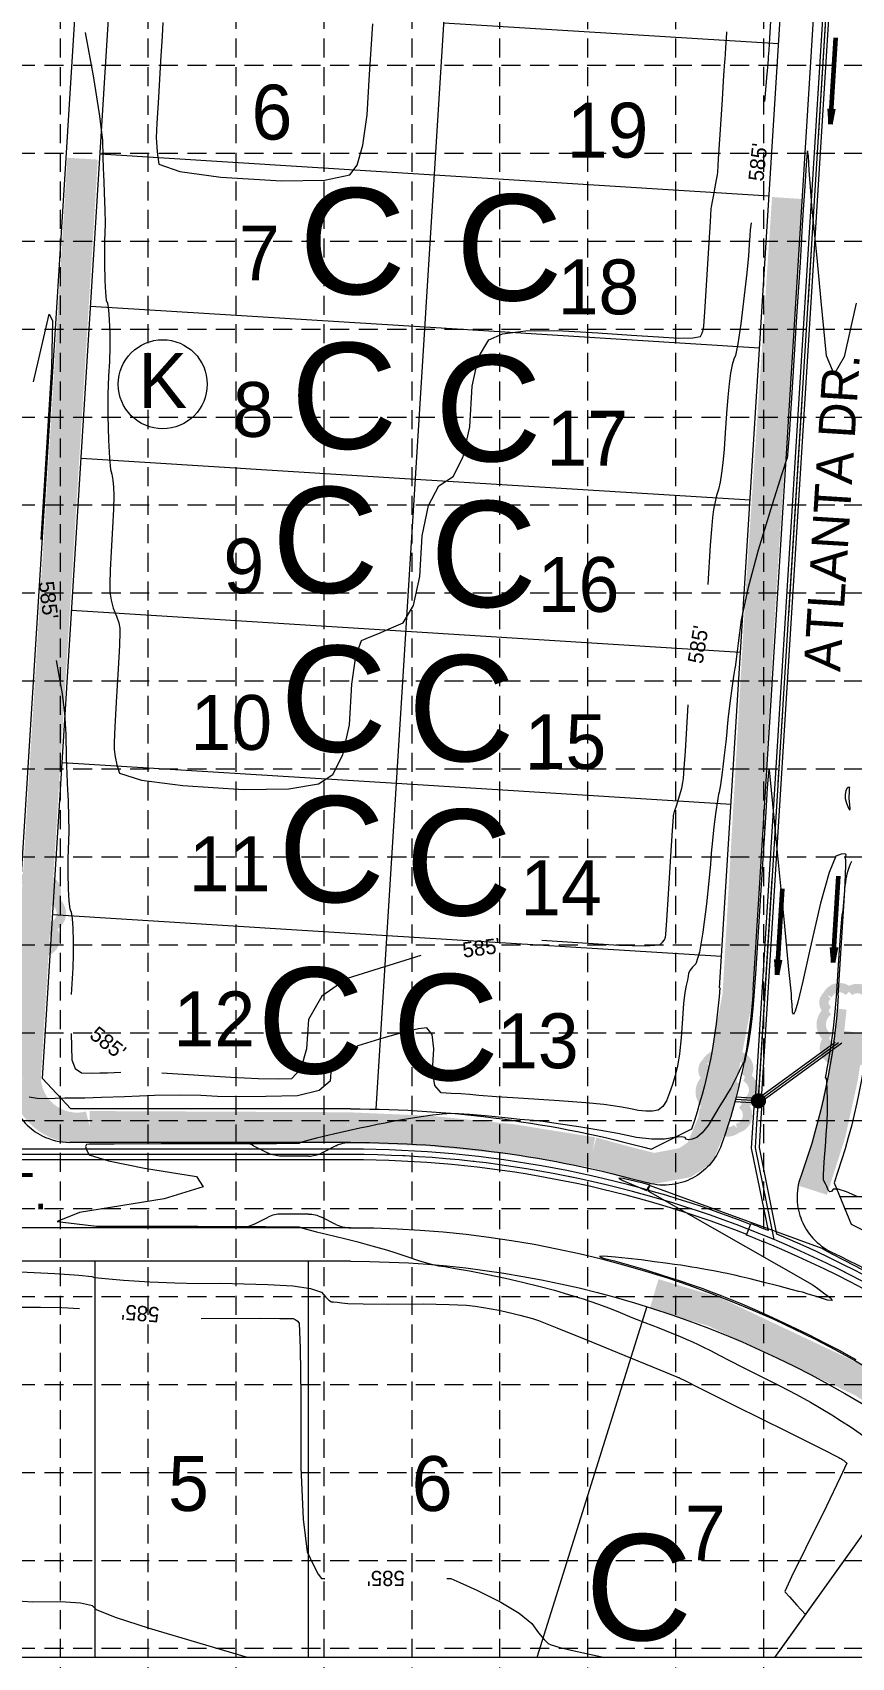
# Model space of a CAD drawing. Header units: feet. Extents: x 696 to 1853, y -3030 to -1181.
# Drawn here: x 1294 to 1563, y -2397 to -1864 of the extents above; entities that cross this region are included whole.
import ezdxf
from ezdxf.enums import TextEntityAlignment as Align

# ---------------------------------------------------------------- set-up
doc = ezdxf.new("R2010")
doc.units = ezdxf.units.FT
doc.header["$MEASUREMENT"] = 0
for name, pattern in [('DASHED', [0.75, 0.5, -0.25]), ('DGN Style 3', [109.874145, 78.481532, -31.392613]), ('DGN Style 7', [156.963064, 70.633379, -31.392613, 23.54446, -31.392613]), ('HIDDEN', [0.375, 0.25, -0.125])]:
    doc.linetypes.add(name, pattern=pattern)
for name, color, linetype, lineweight in [('0404al_MAP - Level 1', 7, 'Continuous', 0), ('0404al_MAP - Level 11', 7, 'Continuous', 0), ('0404al_MAP - Level 14', 7, 'Continuous', 0), ('0404al_MAP - Level 21', 7, 'Continuous', 0), ('0404al_MAP - Level 22', 7, 'Continuous', 0), ('0404al_MAP - Level 3', 7, 'Continuous', 0), ('0404al_MAP - Level 36', 7, 'Continuous', 0), ('EROSION CONTROL BLANKET', 84, 'Continuous', 0), ('INLETS', 7, 'Continuous', 0), ('Level 1', 7, 'Continuous', 0), ('Level 7', 7, 'Continuous', 0), ('PC', 7, 'Continuous', 0), ('STORM PIPE', 7, 'Continuous', 0)]:
    doc.layers.add(name, color=color, linetype=linetype, lineweight=lineweight)
for name, color, linetype in [('GRID', 254, 'DASHED'), ('LEGEND', 7, 'Continuous'), ('SILT FENCE', 200, 'Continuous')]:
    doc.layers.add(name, color=color, linetype=linetype)
doc.styles.get("Standard").update_dxf_attribs({"font": 'ARIAL.TTF'})
doc.styles.add('Style-WORKING', font='WORKING.shx')

# ---------------------------------------------------------------- blocks, each defined once
blk = doc.blocks.new('Cascade Homes logo')
at = {"color": 240}
blk.add_text('C', height=24.85, rotation=359.904, dxfattribs=at).set_placement((2410522.06, 7107185.67))
blk = doc.blocks.new('inlet protection')
at = {"layer": 'LEGEND', "color": 170, "ltscale": 100, "const_width": 9.48}
blk.add_lwpolyline([(38, 58.5, 0.520567), (38, 58.5, 0.765195), (16.6, 47.7, 0.417879), (16.5, 28.3, 0.6649), (41, 24.6, 0.744833), (68.6, 22.2, 0.975642), (85.8, 40, 0.520567), (81.5, 61.5, 0.520567), (65.8, 60, 0.540264), (38, 58.5)], format="xyb", close=True, dxfattribs=at)

msp = doc.modelspace()

# ---------------------------------------------------------------- hatches: boundary and pattern name
at = {"layer": 'INLETS', "linetype": 'DGN Style 7', "lineweight": 0}
h = msp.add_hatch(color=5, dxfattribs=at)
edge = h.paths.add_edge_path()
edge.add_arc((1532.5, -2214.37), 2.5, 0, 360)
at = {"layer": 'STORM PIPE', "linetype": 'Continuous', "lineweight": 0}
h = msp.add_hatch(color=5, dxfattribs=at)
edge = h.paths.add_edge_path()
edge.add_arc((1532.5, -2214.37), 2.5, 0, 360)

# ---------------------------------------------------------------- linework, layer by layer
at = {"layer": '0404al_MAP - Level 1', "color": 7, "linetype": 'Continuous', "lineweight": 0}
for p, q in [((1587.45, -2327.43), (1537.82, -2396.98)), ((1617.66, -2396.98), (854.82, -2396.98))]:
    msp.add_line(p, q, dxfattribs=at)
at = {"layer": '0404al_MAP - Level 14', "color": 7, "linetype": 'Continuous', "lineweight": 0}
for p, q in [((1286.5, -2206.73), (1318.76, -1689.26)), ((1530.76, -2178.02), (1560.43, -1702.12)), ((1558.7, -2179.76), (1560.96, -2143.51)), ((1398.67, -2227.98), (1306.46, -2227.98)), ((1366.8, -2229.09), (1371.58, -2231.47)), ((1384.82, -2232.48), (1375.82, -2232.48)), ((1393.85, -2229.09), (1389.07, -2231.47)), ((1366.8, -2254.87), (1371.58, -2252.48)), ((1384.82, -2251.48), (1375.82, -2251.48)), ((1393.85, -2254.87), (1389.07, -2252.48)), ((1398.67, -2255.98), (1033.82, -2255.98))]:
    msp.add_line(p, q, dxfattribs=at)
for centre, radius, start, end in [((1580.93, -2144.75), 20, 153.3437, 176.4324), ((1306.46, -2207.98), 20, 243.1597, 270), ((1362.1, -2238.48), 10.5, 63.435, 90), ((1384.82, -2222.98), 9.5, 270, 296.565), ((1565.19, -2245.96), 20, 160.1341, 182.2745), ((1375.82, -2260.98), 9.5, 90, 116.565), ((1398.55, -2245.48), 10.5, 243.435, 270), ((1565.19, -2245.96), 20, 222.3538, 244.3008)]:
    msp.add_arc(centre, radius, start, end, dxfattribs=at)
at = {"layer": '0404al_MAP - Level 14', "color": 7, "linetype": 'Continuous', "lineweight": 0, "extrusion": (0, 0, -1)}
for centre, radius, start, end in [((-1345.12, -2166.44), 186, 183.5676, 199.5574), ((-1345.12, -2166.44), 214, 183.5676, 199.8659), ((-1398.55, -2238.48), 10.5, 63.435, 90), ((-1398.67, -2591.98), 364, 90, 105.5385), ((-1375.82, -2222.98), 9.5, 270, 296.565), ((-1501.54, -2222.01), 20, 199.5574, 222.0466), ((-1501.54, -2222.01), 20, 262.2527, 285.5385), ((-1362.1, -2245.48), 10.5, 243.435, 270), ((-1384.82, -2260.98), 9.5, 90, 116.565), ((-1398.67, -2591.98), 336, 90, 131.1556), ((-1398.67, -2591.98), 364, 115.6992, 131.1556)]:
    msp.add_arc(centre, radius, start, end, dxfattribs=at)
at = {"layer": '0404al_MAP - Level 14', "color": 7, "linetype": 'DGN Style 3', "lineweight": 0}
for centre, start, end in [((1306.46, -2207.98), 203.2727, 243.1597), ((1565.19, -2245.96), 182.2745, 222.3538)]:
    msp.add_arc(centre, 20, start, end, dxfattribs=at)
at = {"layer": '0404al_MAP - Level 14', "color": 7, "linetype": 'DGN Style 3', "lineweight": 0, "extrusion": (0, 0, -1)}
msp.add_arc((-1501.54, -2222.01), 20, 222.0466, 262.2527, dxfattribs=at)
at = {"layer": '0404al_MAP - Level 21', "color": 7, "linetype": 'Continuous', "lineweight": 0}
for p, q in [((1586, -2329.46), (1539.28, -2394.94)), ((1535.32, -2396.98), (857.32, -2396.98))]:
    msp.add_line(p, q, dxfattribs=at)
at = {"layer": '0404al_MAP - Level 22', "color": 7, "linetype": 'Continuous', "lineweight": 13}
msp.add_circle((1336.98, -1979.27), 14.61, dxfattribs=at)
at = {"layer": '0404al_MAP - Level 3', "color": 7, "linetype": 'Continuous', "lineweight": 0}
for p, q in [((1407.09, -2217.07), (1440.97, -1673.71)), ((1297.5, -2207), (1329.74, -1689.95)), ((1519.78, -2177.33), (1549.45, -1701.44)), ((1539.09, -1867.61), (1429.3, -1860.76)), ((1426.19, -1910.67), (1316.41, -1903.82)), ((1535.98, -1917.51), (1426.19, -1910.67)), ((1423.08, -1960.57), (1313.29, -1953.73)), ((1532.87, -1967.41), (1423.08, -1960.57)), ((1419.97, -2010.47), (1310.18, -2003.63)), ((1529.76, -2017.32), (1419.97, -2010.47)), ((1416.86, -2060.38), (1307.07, -2053.53)), ((1526.65, -2067.22), (1416.86, -2060.38)), ((1413.75, -2110.28), (1303.96, -2103.43)), ((1523.53, -2117.12), (1413.75, -2110.28)), ((1410.64, -2160.18), (1300.85, -2153.34)), ((1520.42, -2167.03), (1410.64, -2160.18)), ((1306.88, -2216.98), (1297.5, -2207)), ((1398.67, -2216.98), (1306.88, -2216.98)), ((1510.52, -2223.6), (1497.45, -2230.22)), ((1557.33, -2241.22), (1562.9, -2254.85)), ((1559.16, -2245.69), (1671.69, -2245.7)), ((1398.67, -2266.98), (1034.82, -2266.98)), ((1314.82, -2396.98), (1314.82, -2266.98)), ((1384.82, -2396.98), (1384.82, -2266.98)), ((1495.92, -2281.87), (1459.82, -2396.98))]:
    msp.add_line(p, q, dxfattribs=at)
at = {"layer": '0404al_MAP - Level 3', "color": 7, "linetype": 'Continuous', "lineweight": 0, "extrusion": (0, 0, -1)}
for centre, radius, start, end in [((-1345.12, -2166.44), 175, 183.5676, 199.0634), ((-1345.12, -2166.44), 225, 183.5676, 199.4098), ((-1398.67, -2591.98), 375, 90, 105.2721), ((-1398.67, -2591.98), 375, 115.9729, 130.2383), ((-1398.67, -2591.98), 325, 90, 125.5112)]:
    msp.add_arc(centre, radius, start, end, dxfattribs=at)
at = {"layer": '0404al_MAP - Level 36', "color": 3, "linetype": 'Continuous', "lineweight": 0, "extrusion": (0, 0, -1)}
msp.add_solid([(-1557.27, -2195.04), (-1560.25, -2195.36), (-1558.46, -2184.1), (-1561.44, -2184.43)], dxfattribs=at)
at = {"layer": '0404al_MAP - Level 36', "color": 3, "linetype": 'Continuous', "lineweight": 0}
msp.add_solid([(1520.66, -2218.46), (1523.56, -2219.22), (1523.47, -2207.82), (1526.37, -2208.58)], dxfattribs=at)
at = {"layer": 'EROSION CONTROL BLANKET', "linetype": 'Continuous', "lineweight": 13, "const_width": 10}
msp.add_lwpolyline([(1541.97, -1918.17), (1533.39, -2046.22), (1525.7, -2179.98), (1517.78, -2220.76), (1513.29, -2231.37), (1508.39, -2234.64), (1498.18, -2236.54), (1489.47, -2234.37), (1477.99, -2231.24, 0.044051), (1397.63, -2223.1), (1313.01, -2222.7, -0.478121), (1291.98, -2206.89), (1310.69, -1905.25)], format="xyb", dxfattribs=at)
msp.add_lwpolyline([(1562.44, -2191.62), (1560.25, -2206.47), (1556.17, -2225.03), (1550.22, -2243.65)], dxfattribs=at)
at = {"layer": 'GRID', "color": 252, "linetype": 'HIDDEN', "lineweight": 0, "ltscale": 25}
for p, q in [((1303.4, -2884.56), (1303.4, -1210.96)), ((1332.25, -2884.57), (1332.25, -1210.96)), ((1361.1, -2884.57), (1361.1, -1210.96)), ((1389.96, -2884.57), (1389.96, -1210.96)), ((1418.81, -2884.58), (1418.81, -1210.96)), ((1447.66, -2884.58), (1447.66, -1210.96)), ((1476.52, -2884.59), (1476.52, -1210.96)), ((1505.37, -2884.59), (1505.37, -1210.96)), ((1534.36, -2884.53), (1534.23, -1210.96)), ((726.32, -1874.6), (1822.76, -1874.6)), ((726.32, -1903.45), (1822.76, -1903.45)), ((726.32, -1932.31), (1822.76, -1932.31)), ((726.32, -1961.16), (1822.76, -1961.16)), ((726.32, -1990.01), (1822.76, -1990.01)), ((726.32, -2018.87), (1822.76, -2018.87)), ((726.32, -2047.72), (1822.76, -2047.72)), ((726.32, -2076.57), (1822.76, -2076.57)), ((726.32, -2105.43), (1822.76, -2105.43)), ((726.32, -2134.28), (1822.76, -2134.28)), ((726.32, -2163.14), (1822.76, -2163.14)), ((726.32, -2191.99), (1822.76, -2191.99)), ((726.32, -2220.84), (1822.76, -2220.84)), ((726.32, -2249.7), (1822.76, -2249.7)), ((726.32, -2278.55), (1822.76, -2278.55)), ((726.32, -2307.4), (1822.76, -2307.4)), ((726.32, -2336.26), (1822.76, -2336.26)), ((726.32, -2365.11), (1822.76, -2365.11)), ((726.32, -2393.97), (1822.76, -2393.97))]:
    msp.add_line(p, q, dxfattribs=at)
at = {"layer": 'INLETS', "color": 5, "linetype": 'DGN Style 7', "lineweight": 0}
for p, q in [((1532.66, -2211.82), (1558.84, -1791.95)), ((1532.5, -2214.37), (1558.76, -2195.2)), ((1532.03, -2221.91), (1532.66, -2211.82)), ((1532.5, -2214.37), (1524.96, -2213.9)), ((1531.54, -2229.75), (1532.03, -2221.91)), ((1532.8, -2229.66), (1533.28, -2221.99)), ((1398.67, -2231.98), (1277.32, -2231.98)), ((1537.64, -2259.88), (1531.54, -2229.75))]:
    msp.add_line(p, q, dxfattribs=at)
for start, end in [(67.294, 90), (43.2583, 67.294)]:
    msp.add_arc((1398.67, -2591.98), 360, start, end, dxfattribs=at)
at = {"layer": 'INLETS', "color": 5, "linetype": 'DGN Style 7', "lineweight": 0, "extrusion": (0, 0, -1)}
msp.add_solid([(-1557.27, -2195.04), (-1560.25, -2195.36), (-1558.46, -2184.1), (-1561.44, -2184.43)], dxfattribs=at)
at = {"layer": 'INLETS', "color": 5, "linetype": 'DGN Style 7', "lineweight": 0}
msp.add_solid([(1520.66, -2218.46), (1523.56, -2219.22), (1523.47, -2207.82), (1526.37, -2208.58)], dxfattribs=at)
at = {"layer": 'Level 7', "color": 7, "linetype": 'Continuous', "lineweight": 60}
for p, q in [((1556.2, -1893.91), (1557.96, -1865.62)), ((1555.83, -1888.86), (1556.2, -1893.91)), ((1556.2, -1893.91), (1557.17, -1888.94)), ((1557, -2168.94), (1558.76, -2140.65)), ((1538.65, -2173.04), (1540.42, -2144.75)), ((1556.63, -2163.9), (1557, -2168.94)), ((1557, -2168.94), (1557.97, -2163.98)), ((1538.29, -2168), (1538.65, -2173.04)), ((1538.65, -2173.04), (1539.63, -2168.08))]:
    msp.add_line(p, q, dxfattribs=at)
at = {"layer": 'PC', "color": 35, "linetype": 'Continuous', "lineweight": 0, "flags": 128}
for points in [[(1337.02, -1860.56), (1336.8, -1865.02), (1336.31, -1873.22), (1335.57, -1885.17), (1335.08, -1893.57), (1334.86, -1898.42), (1334.9, -1899.71), (1335.05, -1901.57), (1335.31, -1904.02), (1335.68, -1907.04), (1342.59, -1909.46), (1356.02, -1911.3), (1375.98, -1912.55), (1390.09, -1912.31), (1398.36, -1910.6), (1400.79, -1907.41), (1402.68, -1900.85), (1404.05, -1890.92), (1404.88, -1877.61), (1405.5, -1867.63), (1405.91, -1860.98)], [(1536.42, -1860.09), (1536.1, -1865.71), (1535.88, -1869.62), (1535.75, -1871.84), (1535.72, -1872.35), (1535.57, -1874.2), (1535.3, -1877.41), (1534.52, -1886.51)], [(1311.55, -1863.83), (1314.29, -1878.77), (1316.18, -1890.56), (1317.2, -1899.21), (1317.36, -1904.7), (1317.48, -1908.45), (1317.55, -1910.45), (1317.58, -1910.7), (1317.67, -1912.72), (1317.8, -1916.5), (1317.99, -1922.05), (1318.07, -1926.46), (1318.04, -1929.75), (1317.9, -1931.91), (1317.85, -1935.2), (1317.87, -1939.62), (1317.97, -1945.18), (1318.17, -1949.2), (1318.47, -1951.7), (1318.87, -1952.67), (1319.19, -1954.79), (1319.44, -1958.07), (1319.6, -1962.49), (1319.61, -1967.06), (1319.47, -1971.77), (1319.16, -1976.62), (1319.02, -1982.54), (1319.03, -1989.56), (1319.2, -1997.65), (1319.47, -2003.55), (1319.83, -2007.26), (1320.3, -2008.78), (1320.64, -2010.71), (1320.85, -2013.03), (1320.94, -2015.77), (1320.83, -2020.19), (1320.54, -2026.32), (1320.05, -2034.13), (1319.74, -2040.26), (1319.61, -2044.69), (1319.66, -2047.42), (1320.04, -2050.11), (1320.76, -2052.77), (1321.83, -2055.38), (1322.55, -2057.54), (1322.93, -2059.24), (1322.97, -2060.48), (1322.78, -2064.95), (1322.34, -2072.65), (1321.66, -2083.58), (1321.22, -2091.63), (1321.02, -2096.79), (1321.06, -2099.06), (1321.37, -2101.51), (1321.94, -2104.12), (1322.78, -2106.89), (1329.99, -2109.16), (1343.57, -2110.91), (1363.53, -2112.16), (1378.39, -2111.97), (1388.14, -2110.35), (1392.78, -2107.3), (1396.15, -2100.83), (1398.25, -2090.94), (1399.08, -2077.64), (1400.4, -2068.44), (1402.2, -2063.36), (1404.49, -2062.39), (1407.54, -2061.09), (1411.35, -2059.48), (1415.92, -2057.53), (1419.25, -2051.8), (1421.33, -2042.29), (1422.16, -2028.98), (1424.26, -2019.09), (1427.63, -2012.62), (1432.27, -2009.57), (1435.64, -2003.1), (1437.75, -1993.21), (1438.57, -1979.9), (1440.65, -1970.39), (1443.98, -1964.66), (1448.55, -1962.71), (1456.04, -1961.7), (1466.43, -1961.6), (1479.74, -1962.43), (1490.83, -1963.12), (1499.7, -1963.68), (1506.36, -1964.09), (1510.94, -1964.07), (1513.45, -1963.63), (1513.9, -1962.74), (1514.23, -1961.88), (1514.44, -1961.02), (1514.55, -1960.17), (1514.87, -1955.47), (1515.43, -1946.9), (1516.2, -1934.46), (1516.74, -1926.02), (1517.03, -1921.58), (1517.09, -1921.13), (1517.33, -1919.81), (1517.75, -1917.62), (1518.35, -1914.57), (1518.78, -1912.22), (1519.05, -1910.6), (1519.15, -1909.68), (1519.45, -1905.25), (1519.97, -1897.3), (1520.68, -1885.82), (1521.18, -1877.87), (1521.47, -1873.44), (1521.55, -1872.52), (1521.66, -1870.96), (1521.81, -1868.75), (1521.99, -1865.89), (1522.12, -1863.67)], [(1564.59, -1952.68), (1560.62, -1970.25), (1557.38, -1975.99), (1554.88, -1969.89), (1553.12, -1951.96), (1551.73, -1937.77), (1550.71, -1927.31), (1550.06, -1920.59), (1549.54, -1914.52), (1549.15, -1909.1), (1548.89, -1904.33), (1548.62, -1902.73), (1548.34, -1904.3), (1548.04, -1909.03), (1547.7, -1914.41), (1547.33, -1920.42), (1546.91, -1927.08), (1546.15, -1939.28), (1545.04, -1957.04), (1543.59, -1980.34), (1542.56, -1995.88), (1541.96, -2003.64), (1541.8, -2003.63), (1540.15, -2008.64), (1537.02, -2018.68), (1532.41, -2033.74), (1529.02, -2046.35), (1526.85, -2056.51), (1525.9, -2064.22), (1525.24, -2069.43), (1524.85, -2072.15), (1524.73, -2072.37), (1524.41, -2074.4), (1523.87, -2078.25), (1523.11, -2083.91), (1522.57, -2088.32), (1522.24, -2091.49), (1522.12, -2093.41), (1521.8, -2096.58), (1521.29, -2100.99), (1520.59, -2106.65), (1520.04, -2110.67), (1519.65, -2113.05), (1519.42, -2113.78), (1519.05, -2115.92), (1518.54, -2119.47), (1517.89, -2124.43), (1517.38, -2128.95), (1517.01, -2133.05), (1516.79, -2136.72), (1516.25, -2142.27), (1515.41, -2149.7), (1514.27, -2159.01), (1513.13, -2165.59), (1511.98, -2169.43), (1510.83, -2170.55), (1510.02, -2171.59), (1509.55, -2172.55), (1509.42, -2173.42), (1509.18, -2174.76), (1508.84, -2176.56), (1508.39, -2178.83), (1507.96, -2182.43), (1507.55, -2187.38), (1507.15, -2193.68), (1506.62, -2198.89), (1505.95, -2203.02), (1505.15, -2206.07), (1504.28, -2208.98), (1503.36, -2211.75), (1502.38, -2214.38), (1501.12, -2216.25), (1499.56, -2217.36), (1497.71, -2217.72), (1495.58, -2217.77), (1493.16, -2217.52), (1490.47, -2216.97), (1487.67, -2216.45), (1484.76, -2215.97), (1481.75, -2215.52), (1475.85, -2214.99), (1467.05, -2214.35), (1455.36, -2213.62), (1446.59, -2213.04), (1440.75, -2212.6), (1437.83, -2212.32), (1434.8, -2212.08), (1431.65, -2211.89), (1428.38, -2211.76), (1426.34, -2209.28), (1425.55, -2204.46), (1426, -2197.31), (1425.37, -2192.64), (1423.67, -2190.45), (1420.91, -2190.75), (1416.22, -2191.84), (1409.61, -2193.71), (1401.08, -2196.36), (1395.3, -2199.62), (1392.28, -2203.47), (1392, -2207.92), (1388.33, -2210.99), (1381.26, -2212.67), (1370.81, -2212.96), (1362.03, -2213.05), (1354.95, -2212.92), (1349.55, -2212.58), (1342.67, -2212.49), (1334.32, -2212.65), (1324.5, -2213.05), (1316.85, -2213.31), (1311.38, -2213.43), (1308.08, -2213.42), (1304.85, -2213.45), (1301.68, -2213.54), (1298.59, -2213.69), (1295.74, -2213.55), (1293.13, -2213.14)], [(1530.12, -1926.27), (1529.82, -1928.59), (1529.64, -1930.6), (1529.44, -1933.44), (1529.21, -1937.13), (1528.67, -1942.68), (1527.84, -1950.11), (1526.7, -1959.4), (1525.74, -1965.98), (1524.98, -1969.85), (1524.4, -1971.01), (1523.86, -1972.94), (1523.35, -1975.64), (1522.89, -1979.12), (1522.45, -1983.54), (1522.03, -1988.9), (1521.64, -1995.21), (1521.23, -2000.57), (1520.81, -2005), (1520.38, -2008.48), (1519.89, -2011.43), (1519.35, -2013.84), (1518.76, -2015.72), (1518.25, -2017.87), (1517.81, -2020.3), (1517.46, -2023), (1517.09, -2026.94), (1516.71, -2032.1), (1515.91, -2044.91)], [(1294.56, -1978.41), (1299.72, -1956.24), (1300.85, -1958.3), (1300.53, -1973.5), (1297, -2030.22)], [(1302.02, -2069.9), (1304.03, -2080.84), (1304.74, -2087.07), (1305.18, -2094.07), (1305.33, -2101.83), (1305.47, -2107.11), (1305.58, -2109.91), (1305.67, -2110.22), (1305.79, -2112.22), (1305.93, -2115.92), (1306.09, -2121.3), (1306.15, -2125.72), (1306.1, -2129.18), (1305.95, -2131.66), (1305.87, -2135.12), (1305.88, -2139.54), (1305.96, -2144.93), (1306.16, -2148.87), (1306.47, -2151.37), (1306.89, -2152.42), (1307.22, -2154.55), (1307.45, -2157.75), (1307.6, -2162.03), (1307.61, -2166.35), (1307.47, -2170.69), (1306.93, -2179.45)], [(1461.4, -2161.68), (1486.64, -2163.25), (1495.34, -2163.49), (1500.14, -2163.18), (1501.02, -2162.33), (1501.64, -2161.48), (1502, -2160.63), (1502.1, -2159.78), (1502.43, -2155.08), (1502.98, -2146.51), (1503.76, -2134.08), (1504.29, -2125.64), (1504.59, -2121.19), (1504.65, -2120.74), (1505.01, -2119.43), (1505.67, -2117.27), (1506.62, -2114.24), (1507.31, -2111.79), (1507.74, -2109.91), (1507.9, -2108.61), (1508.17, -2105.19), (1508.54, -2099.66), (1509.49, -2084.39)], [(1565.18, -2245.85), (1561.4, -2244.18), (1558.7, -2243.34), (1557.07, -2243.32), (1556.53, -2244.12), (1555.98, -2244.25), (1555.44, -2243.71), (1554.91, -2242.5), (1554.47, -2241.53), (1554.13, -2240.8), (1553.89, -2240.3), (1553.82, -2238.82), (1553.92, -2236.36), (1554.2, -2232.91), (1554.48, -2229.28), (1554.75, -2225.47), (1555.01, -2221.48), (1555.15, -2217.66), (1555.17, -2214), (1555.07, -2210.51), (1554.97, -2208.17), (1554.88, -2207), (1554.8, -2206.98), (1554.71, -2206.96), (1554.63, -2206.94), (1554.55, -2206.93), (1554.74, -2205.7), (1555.18, -2203.24), (1555.88, -2199.56), (1556.53, -2195.31), (1557.12, -2190.49), (1557.66, -2185.11), (1558.19, -2178.77), (1558.72, -2171.48), (1559.23, -2163.23), (1559.67, -2157.21), (1560.02, -2153.42), (1560.3, -2151.86), (1560.57, -2149.14), (1560.83, -2145.25), (1561.09, -2140.19), (1561.22, -2136.81), (1561.22, -2135.1), (1561.1, -2135.06), (1561.08, -2134.79), (1561.14, -2134.29), (1561.3, -2133.55), (1560.82, -2133.27), (1559.7, -2133.45), (1557.95, -2134.09), (1555.67, -2139.43), (1552.86, -2149.48), (1549.53, -2164.23), (1547.04, -2175.05), (1545.4, -2181.95), (1544.61, -2184.92), (1544.04, -2186.03), (1543.67, -2185.29), (1543.52, -2182.7), (1543.41, -2180.82), (1543.34, -2179.67), (1543.31, -2179.23), (1542.53, -2171.3), (1541.02, -2155.86), (1538.77, -2132.93), (1537.2, -2116.94), (1536.32, -2107.9), (1536.11, -2105.8), (1535.89, -2105.74), (1535.65, -2107.73), (1535.4, -2111.76), (1534.8, -2121.37), (1533.85, -2136.55), (1532.56, -2157.3), (1531.53, -2172.7), (1530.79, -2182.75), (1530.31, -2187.45), (1529.79, -2191.66), (1529.23, -2195.37), (1528.61, -2198.59), (1528.18, -2200.72), (1527.91, -2201.78), (1527.83, -2201.76), (1527.75, -2201.74), (1527.67, -2201.73), (1527.59, -2201.72), (1527.23, -2202.36), (1526.61, -2203.64), (1525.7, -2205.58), (1524.97, -2207.12), (1524.42, -2208.28), (1524.04, -2209.05), (1523.4, -2210.19), (1522.49, -2211.72), (1521.32, -2213.62), (1519.85, -2216.03), (1518.08, -2218.96), (1516, -2222.39), (1514.08, -2224.87), (1512.32, -2226.38), (1510.72, -2226.93), (1509.54, -2227.11), (1508.77, -2226.91), (1508.41, -2226.34), (1507.11, -2226.16), (1504.87, -2226.37), (1501.69, -2226.98), (1497.55, -2226.98), (1492.44, -2226.35), (1486.38, -2225.11), (1480.08, -2223.95), (1473.54, -2222.87), (1466.77, -2221.87), (1461.8, -2221.17), (1458.64, -2220.78), (1457.28, -2220.7), (1454.19, -2220.42), (1449.37, -2219.96), (1442.81, -2219.31), (1437.7, -2218.85), (1434.05, -2218.57), (1431.85, -2218.48), (1428.73, -2218.67), (1424.69, -2219.14), (1419.73, -2219.89), (1415.63, -2220.55), (1412.38, -2221.13), (1409.99, -2221.63), (1407.41, -2222.16), (1404.63, -2222.73), (1401.65, -2223.33), (1397.8, -2224.18), (1393.06, -2225.28), (1387.45, -2226.63), (1383.71, -2227.58), (1381.84, -2228.14), (1381.84, -2228.31), (1374.29, -2228.42), (1359.18, -2228.48), (1336.51, -2228.48), (1321.08, -2228.52), (1312.9, -2228.59), (1311.96, -2228.69), (1311.65, -2229.3), (1311.96, -2230.41), (1312.9, -2232.03), (1319.23, -2234.04), (1330.96, -2236.43), (1348.08, -2239.2), (1350.25, -2242.55), (1337.46, -2246.47), (1309.72, -2250.97), (1302.32, -2253.97), (1315.26, -2255.47), (1348.55, -2255.47), (1370.75, -2255.53), (1381.84, -2255.64), (1381.84, -2255.81), (1383.71, -2256.37), (1387.45, -2257.33), (1393.06, -2258.67), (1397.57, -2259.78), (1400.98, -2260.65), (1403.28, -2261.28), (1405.63, -2261.92), (1408.02, -2262.59), (1410.46, -2263.28), (1413.49, -2264.21), (1417.1, -2265.38), (1421.31, -2266.79), (1424.79, -2267.82), (1427.55, -2268.48), (1429.58, -2268.75), (1432.94, -2269.31), (1437.64, -2270.17), (1443.67, -2271.31), (1449.47, -2272.52), (1455.05, -2273.79), (1460.41, -2275.13), (1465.57, -2276.51), (1470.53, -2277.95), (1475.3, -2279.45), (1479.65, -2280.92), (1483.58, -2282.39), (1487.1, -2283.84), (1490.98, -2285.4), (1495.21, -2287.07), (1499.79, -2288.84), (1503.58, -2290.35), (1506.58, -2291.58), (1508.79, -2292.55), (1510.84, -2293.46), (1512.73, -2294.33), (1514.47, -2295.15), (1516.76, -2296.29), (1519.61, -2297.76), (1523.02, -2299.54), (1527.46, -2301.82)], [(1421.71, -2166.7), (1397.5, -2174.24), (1389.23, -2179.97), (1384.79, -2187.67), (1384.19, -2197.33), (1382.35, -2203.81), (1379.28, -2207.12), (1374.98, -2207.24), (1368.33, -2207.08), (1359.35, -2206.65), (1336.71, -2205.24)], [(1306.98, -2192.21), (1307.14, -2200.87), (1308.24, -2203.76), (1310.36, -2205.21), (1313.5, -2205.23), (1316.33, -2205.2), (1318.84, -2205.15), (1323.25, -2204.97)], [(1566.93, -2269.91), (1560.76, -2266.77), (1556.46, -2264.53), (1554.03, -2263.2), (1553.46, -2262.79), (1496.76, -2242.12), (1496.21, -2243.87), (1550.19, -2274.63), (1550.81, -2275.07), (1552.02, -2275.96), (1553.85, -2277.3), (1556.27, -2279.08), (1556.71, -2279.89), (1555.14, -2279.72), (1551.59, -2278.58), (1548.85, -2277.73), (1546.92, -2277.16), (1545.81, -2276.87), (1543.28, -2276.22), (1539.33, -2275.2), (1533.97, -2273.81), (1529.82, -2272.76), (1526.89, -2272.05), (1525.18, -2271.68), (1523.61, -2271.35), (1522.19, -2271.05), (1520.92, -2270.78), (1519.43, -2270.49), (1517.72, -2270.17), (1515.79, -2269.82), (1513.97, -2269.49), (1512.27, -2269.18), (1510.68, -2268.89), (1508.93, -2268.59), (1507.01, -2268.3), (1504.92, -2268), (1502.05, -2267.61), (1498.41, -2267.12), (1493.99, -2266.53), (1489.73, -2266.03), (1485.63, -2265.63), (1481.68, -2265.33), (1480.31, -2265.44), (1481.51, -2265.96), (1485.28, -2266.89), (1489.83, -2268.15), (1495.17, -2269.73), (1501.29, -2271.63), (1506.46, -2273.28), (1510.67, -2274.69), (1513.93, -2275.86), (1517.02, -2277), (1519.94, -2278.11), (1522.68, -2279.18), (1526.46, -2280.76), (1531.29, -2282.84), (1537.15, -2285.42), (1542.96, -2288.12), (1548.72, -2290.92), (1554.43, -2293.83), (1558.95, -2296.19), (1562.28, -2298), (1564.43, -2299.25)], [(1290.24, -2270.41), (1301.57, -2271.04), (1309.41, -2271.55), (1313.77, -2271.96), (1314.65, -2272.27), (1318.11, -2272.66), (1324.16, -2273.13), (1332.8, -2273.68), (1340.99, -2274.04), (1348.73, -2274.23), (1356.02, -2274.22), (1363.6, -2274.36), (1371.47, -2274.65), (1379.64, -2275.09), (1385.51, -2275.9), (1389.09, -2277.08), (1390.38, -2278.64), (1391.47, -2279.7), (1392.38, -2280.26), (1393.09, -2280.31), (1394.22, -2280.42), (1395.76, -2280.58), (1397.71, -2280.8), (1402.82, -2280.94), (1411.08, -2281.01), (1422.5, -2281), (1431.04, -2281.12), (1436.72, -2281.37), (1439.52, -2281.75), (1442.22, -2282.16)], [(1192.83, -2274.87), (1196.95, -2275.42), (1201.23, -2275.6), (1207.73, -2275.69), (1216.45, -2275.68), (1223.54, -2275.78), (1229.02, -2275.97), (1232.86, -2276.26), (1236.54, -2276.51), (1240.05, -2276.73), (1243.4, -2276.91), (1246.08, -2277.54), (1248.12, -2278.63), (1249.5, -2280.17), (1250.95, -2281.23), (1252.49, -2281.82), (1254.1, -2281.92), (1260.21, -2281.99), (1270.81, -2282.02), (1285.9, -2282.01), (1296.93, -2282.06), (1303.91, -2282.16), (1309.73, -2282.48)], [(1349.6, -2285.71), (1368.75, -2285.7), (1375.38, -2285.71), (1379.07, -2285.74), (1379.81, -2285.78), (1380.5, -2286.04), (1381.14, -2286.53), (1381.73, -2287.25), (1382.13, -2295.51), (1382.34, -2311.3), (1382.35, -2334.63), (1383.05, -2351.64), (1384.41, -2362.33), (1386.45, -2366.69), (1388.01, -2369.6), (1389.07, -2371.06), (1390.23, -2371.06)], [(1442.22, -2282.16), (1444.81, -2282.6), (1447.29, -2283.07), (1449.68, -2283.57), (1451.98, -2284.09), (1454.18, -2284.64), (1456.31, -2285.21), (1458.35, -2285.8), (1460.31, -2286.42), (1466.34, -2288.77), (1476.42, -2292.86), (1490.57, -2298.68), (1500.13, -2302.62), (1505.13, -2304.67), (1505.54, -2304.83), (1505.89, -2304.97), (1506.16, -2305.08), (1506.36, -2305.17), (1506.55, -2305.25), (1506.72, -2305.33), (1506.88, -2305.41), (1507.09, -2305.51), (1507.35, -2305.64), (1507.66, -2305.8), (1513.49, -2308.71), (1524.84, -2314.36), (1541.71, -2322.76), (1553.06, -2328.42), (1558.9, -2331.35), (1559.23, -2331.54), (1559.53, -2331.73), (1559.83, -2331.92), (1560.11, -2332.1), (1560.38, -2332.29), (1560.64, -2332.47), (1560.88, -2332.65), (1561.12, -2332.84), (1561.34, -2333.02), (1561.55, -2333.2), (1559.38, -2337.95), (1554.84, -2347.29), (1547.91, -2361.21), (1543.34, -2370.56), (1541.15, -2375.34), (1541.31, -2375.54), (1542.65, -2377.04), (1545.16, -2379.83), (1547.9, -2382.86)], [(1527.46, -2301.82), (1532.95, -2304.58), (1539.49, -2307.83), (1545.03, -2310.7), (1549.58, -2313.17), (1553.14, -2315.27), (1556.55, -2317.34), (1559.8, -2319.41), (1562.9, -2321.46), (1565.86, -2323.5), (1568.68, -2325.52), (1571.37, -2327.54), (1573.94, -2329.53), (1576.39, -2331.52), (1578.73, -2333.49), (1579.11, -2337.16), (1578.14, -2340.48)], [(1430.23, -2371.03), (1431.5, -2371.03), (1434.55, -2372.33), (1440.04, -2374.92), (1447.94, -2378.81), (1453.96, -2382.43), (1458.09, -2385.77), (1460.33, -2388.84), (1462.14, -2391.05), (1463.53, -2392.39), (1464.49, -2392.86), (1466.98, -2393.59), (1471, -2394.55), (1482.11, -2396.98)], [(1364.82, -2396.98), (1332.69, -2387.43), (1321.53, -2383.82), (1315.27, -2381.36), (1313.92, -2380.06), (1309.99, -2379.19), (1303.48, -2378.76), (1294.39, -2378.77), (1284.17, -2378.12)]]:
    msp.add_lwpolyline(points, dxfattribs=at)
for points in [[(1562.23, -2115.06), (1562.37, -2112.76), (1562.42, -2111.99), (1562.46, -2111.6), (1562.47, -2111.58), (1562.37, -2111.56), (1562.14, -2111.56), (1561.79, -2111.55), (1561.47, -2111.93), (1561.18, -2112.69), (1560.92, -2113.83), (1560.98, -2115.15), (1561.36, -2116.67), (1562.05, -2118.38), (1562.46, -2118.96), (1562.57, -2118.42)], [(1495.77, -2243.73), (1496.57, -2242.53), (1496.76, -2242.12), (1496.74, -2241.9), (1496.52, -2241.87), (1495.01, -2241.51), (1492.22, -2240.83), (1488.15, -2239.82), (1486.73, -2239.69), (1487.97, -2240.45)]]:
    msp.add_lwpolyline(points, close=True, dxfattribs=at)
at = {"layer": 'SILT FENCE', "linetype": 'Continuous', "lineweight": 13, "const_width": 10}
msp.add_lwpolyline([(1595.41, -2326.83), (1567.03, -2306.75), (1517.9, -2283.53), (1498.29, -2277.66)], dxfattribs=at)
at = {"layer": 'STORM PIPE', "color": 5, "linetype": 'Continuous', "lineweight": 0}
for p, q in [((1531.64, -2212.02), (1559.19, -1770.22)), ((1533.64, -2212.15), (1561.19, -1770.35)), ((1532.5, -2214.37), (1558.84, -1791.95)), ((1532.5, -2214.37), (1558.76, -2195.2)), ((1533.98, -2212.36), (1557.66, -2195.08)), ((1534.87, -2213.57), (1559.87, -2195.32)), ((1530.07, -2214.97), (1524.77, -2214.64)), ((1532.5, -2214.37), (1524.96, -2213.9)), ((1530.17, -2213.48), (1525.16, -2213.16)), ((1530.28, -2229.83), (1531.12, -2216.46)), ((1532.03, -2221.91), (1532.5, -2214.37)), ((1533.28, -2221.99), (1533.61, -2216.61)), ((1531.54, -2229.75), (1532.03, -2221.91)), ((1532.8, -2229.66), (1533.28, -2221.99)), ((1398.67, -2230.23), (1277.29, -2230.23)), ((1398.67, -2231.98), (1277.32, -2231.98)), ((1398.67, -2233.73), (1277.32, -2233.73)), ((1535.77, -2256.94), (1530.28, -2229.83)), ((1537.64, -2259.88), (1531.54, -2229.75)), ((1538.55, -2258.09), (1532.8, -2229.66)), ((1528.58, -2258.38), (1530.04, -2254.65))]:
    msp.add_line(p, q, dxfattribs=at)
for radius, start, end in [(361.75, 68.7231, 90), (360, 67.294, 90), (358.25, 68.7231, 90), (362, 67.7464, 68.7231), (358, 67.294, 68.7231), (360, 43.2583, 67.294), (362, 43.3953, 67.2696), (358, 43.12, 67.294)]:
    msp.add_arc((1398.67, -2591.98), radius, start, end, dxfattribs=at)

# ---------------------------------------------------------------- block references
at = {"layer": 'EROSION CONTROL BLANKET', "linetype": 'Continuous', "lineweight": 13, "xscale": 0.3255266929542678, "zscale": 0.3255266929542475, "rotation": 87.7380610906004}
for p, yscale in [((1307.25, -2171.13), 0.3255266929542766), ((1574.17, -2206.98), 0.3255266929542771), ((1534.46, -2229.08), 0.3255266929542771)]:
    msp.add_blockref('inlet protection', p, dxfattribs=dict(at, yscale=yscale))
at = {"layer": 'Level 7', "color": 7, "linetype": 'Continuous', "lineweight": 13, "xscale": 1.399999999999977, "yscale": 1.399999999999977, "zscale": 1.4}
for p in [(-3373349.21, -9952009.62), (-3373297.77, -9952011.68), (-3373351.95, -9952060.34), (-3373304.63, -9952064.45), (-3373358.12, -9952107.64), (-3373306.18, -9952112.26), (-3373355.38, -9952159.73), (-3373313.47, -9952162.85), (-3373356.07, -9952209.08), (-3373314.33, -9952213.44), (-3373362.92, -9952265.29), (-3373318.62, -9952267.46), (-3373255.25, -9952451.24)]:
    msp.add_blockref('Cascade Homes logo', p, dxfattribs=at)

# ---------------------------------------------------------------- texts
at = {"layer": '0404al_MAP - Level 11', "color": 7, "linetype": 'Continuous', "lineweight": 13, "style": 'Style-WORKING'}
for s, p in [('6', (1372.84, -1880.98)), ('19', (1482.99, -1886.89)), ('7', (1368.73, -1927.18)), ('18', (1480, -1938.32)), ('K', (1336.96, -1969.02)), ('8', (1366.68, -1978.52)), ('17', (1476.32, -1987.94)), ('9', (1363.6, -2029.86)), ('16', (1473.46, -2035.93)), ('10', (1359.5, -2081.2)), ('15', (1469.16, -2087.5)), ('11', (1358.95, -2127.61)), ('14', (1467.73, -2135.49)), ('12', (1353.94, -2178.47)), ('13', (1460.1, -2185.65)), ('5', (1345.45, -2330.91)), ('6', (1425.4, -2330.91)), ('7', (1515.08, -2347.14))]:
    msp.add_text(s, height=18, dxfattribs=at).set_placement(p, align=Align.TOP_CENTER)
at = {"layer": 'Level 1', "color": 7, "linetype": 'Continuous', "lineweight": 30, "style": 'Style-WORKING'}
for s, rotation, p in [('ATLANTA DR.', 86.4324, (1562.57, -2021.67)), ('SPRINGFIELD ST.', 360, (1230.97, -2249.98))]:
    msp.add_text(s, height=12, rotation=rotation, dxfattribs=at).set_placement(p, align=Align.CENTER)
at = {"layer": 'PC', "color": 35, "linetype": 'Continuous', "lineweight": 0, "style": 'Style-WORKING'}
for rotation, p in [(83.6817, (1532.32, -1906.39)), (277.21, (1299.51, -2050.06)), (80.7487, (1512.7, -2064.65)), (7.2258, (1441.55, -2164.13)), (321.8811, (1319.06, -2195.33)), (175.3569, (1329.66, -2284.1)), (180.0364, (1410.23, -2371.04))]:
    msp.add_text(" 585' ", height=5, rotation=rotation, dxfattribs=at).set_placement(p, align=Align.MIDDLE_CENTER)

doc.saveas('drawing.dxf')
